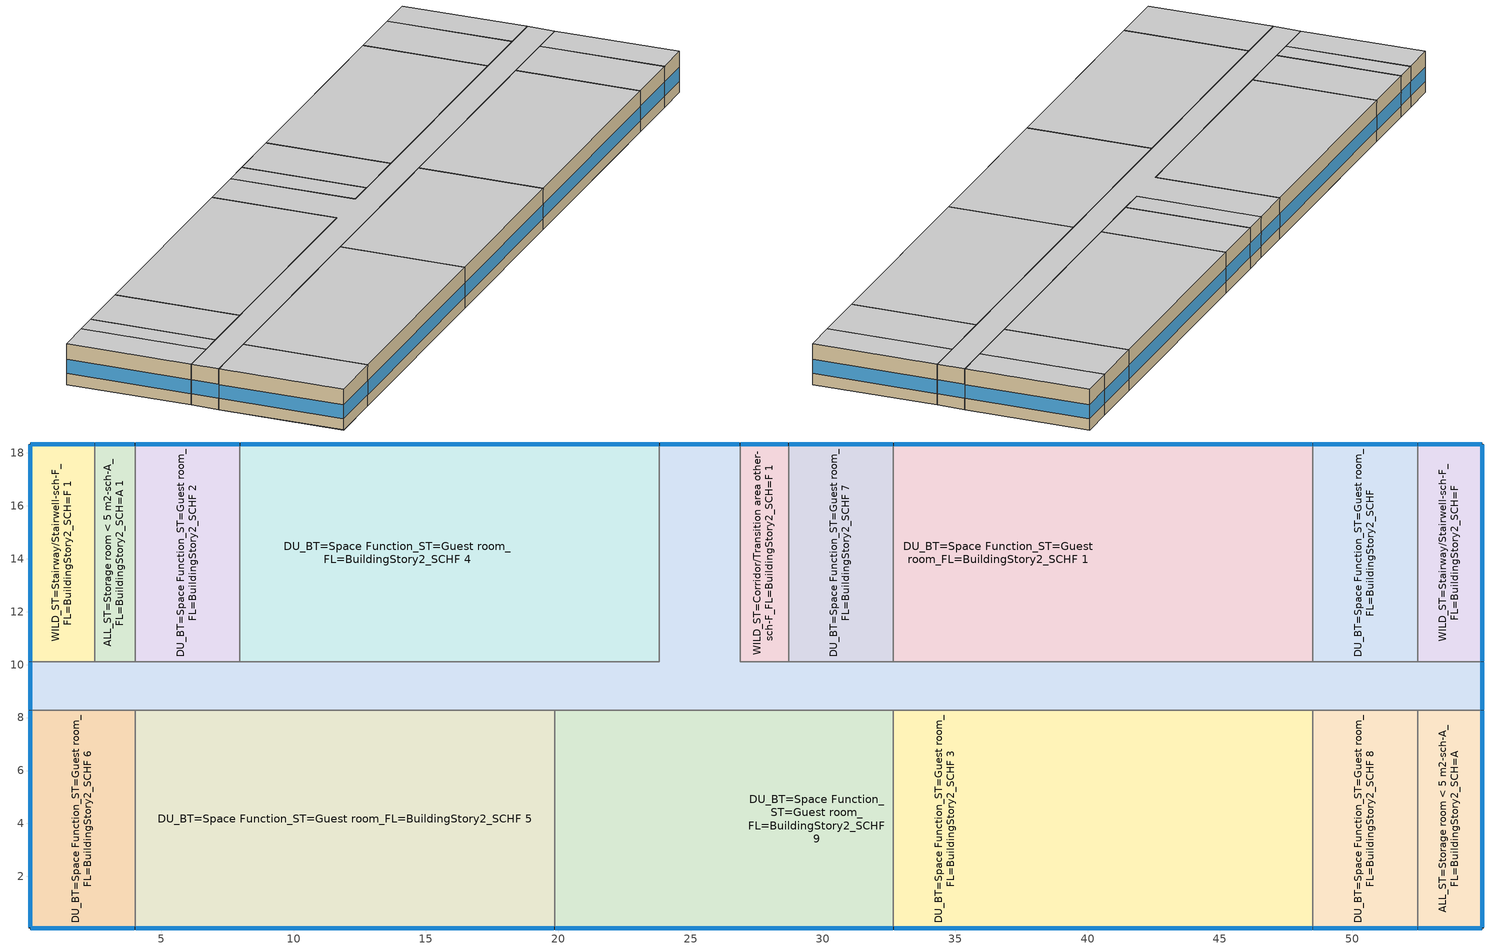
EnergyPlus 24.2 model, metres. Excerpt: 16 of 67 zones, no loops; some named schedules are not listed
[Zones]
ALL_ST=Storage room < 5 m2-sch-A_FL=BuildingStory2_SCH=A
 floor to ALL_ST=Storage room < 5 m2-sch-A_FL=BuildingStory1_SCH=A 2 (BTAP-Int-Floor): 54.91,8.28 54.91,0.05 52.47,0.05 52.47,8.28 z3.35
 wall outside (BTAP-Ext-Wall-Mass:U-0.29): 52.47,0.05 54.91,0.05 54.91,8.28 z3.35:6.1
 wall to WILD_ST=Corridor/Transition area other-sch-F_FL=BuildingStory2_SCH=F (BTAP-Int-Wall): 54.91,8.28 52.47,8.28 z3.35:6.1
 wall to DU_BT=Space Function_ST=Guest room_FL=BuildingStory2_SCHF 8 (BTAP-Int-Wall): 52.47,8.28 52.47,0.05 z3.35:6.1
 window (BTAP-Ext-FixedWindow:U=0.280 SHGC=0.600): 54.91,0.07 54.91,8.25 z4.11:5.03; 52.5,0.05 54.89,0.05 z4.11:5.05
 ceiling to ALL_ST=Storage room < 5 m2-sch-A_FL=BuildingStory3_SCH=A 1 (BTAP-Int-Ceiling): 54.91,0.05 54.91,8.28 52.47,8.28 52.47,0.05 z6.1
ALL_ST=Storage room < 5 m2-sch-A_FL=BuildingStory2_SCH=A 1
 floor to ALL_ST=Storage room < 5 m2-sch-A_FL=BuildingStory1_SCH=A 1 (BTAP-Int-Floor): 4.01,18.34 4.01,10.11 2.49,10.11 2.49,18.34 z3.35
 wall outside (BTAP-Ext-Wall-Mass:U-0.29): 4.01,18.34 2.49,18.34 z3.35:6.1
 wall to WILD_ST=Corridor/Transition area other-sch-F_FL=BuildingStory2_SCH=F (BTAP-Int-Wall): 2.49,10.11 4.01,10.11 z3.35:6.1
 wall to DU_BT=Space Function_ST=Guest room_FL=BuildingStory2_SCHF 2 (BTAP-Int-Wall): 4.01,10.11 4.01,18.34 z3.35:6.1
 wall to WILD_ST=Stairway/Stairwell-sch-F_FL=BuildingStory2_SCH=F 1 (BTAP-Int-Wall): 2.49,18.34 2.49,10.11 z3.35:6.1
 window (BTAP-Ext-FixedWindow:U=0.280 SHGC=0.600): 3.99,18.34 2.51,18.34 z4.11:5.06
 ceiling to ALL_ST=Storage room < 5 m2-sch-A_FL=BuildingStory3_SCH=A (BTAP-Int-Ceiling): 4.01,10.11 4.01,18.34 2.49,18.34 2.49,10.11 z6.1
DU_BT=Space Function_ST=Guest room_FL=BuildingStory2_SCHF
 floor to DU_BT=Space Function_ST=Guest room_FL=BuildingStory1_SCHF 4 (BTAP-Int-Floor): 52.47,18.34 52.47,10.11 48.51,10.11 48.51,18.34 z3.35
 wall outside (BTAP-Ext-Wall-Mass:U-0.29): 52.47,18.34 48.51,18.34 z3.35:6.1
 wall to WILD_ST=Stairway/Stairwell-sch-F_FL=BuildingStory2_SCH=F (BTAP-Int-Wall): 52.47,10.11 52.47,18.34 z3.35:6.1
 wall to WILD_ST=Corridor/Transition area other-sch-F_FL=BuildingStory2_SCH=F (BTAP-Int-Wall): 48.51,10.11 52.47,10.11 z3.35:6.1
 wall to DU_BT=Space Function_ST=Guest room_FL=BuildingStory2_SCHF 1 (BTAP-Int-Wall): 48.51,18.34 48.51,10.11 z3.35:6.1
 window (BTAP-Ext-FixedWindow:U=0.280 SHGC=0.600): 52.45,18.34 48.54,18.34 z4.11:5.04
 ceiling to DU_BT=Space Function_ST=Guest room_FL=BuildingStory3_SCHF 6 (BTAP-Int-Ceiling): 52.47,10.11 52.47,18.34 48.51,18.34 48.51,10.11 z6.1
DU_BT=Space Function_ST=Guest room_FL=BuildingStory2_SCHF 1
 floor to DU_BT=Space Function_ST=Guest room_FL=BuildingStory1_SCHF 1 (BTAP-Int-Floor): 48.51,18.34 48.51,10.11 44.55,10.11 44.55,18.34 z3.35
 floor to ALL_ST=Lounge/Break room - other_FL=BuildingStory1_SCH=B (BTAP-Int-Floor): 44.55,18.34 44.55,10.11 40.59,10.11 40.59,18.34 z3.35
 floor to ALL_ST=Storage room < 5 m2-sch-A_FL=BuildingStory1_SCH=A (BTAP-Int-Floor): 40.59,18.34 40.59,10.11 32.66,10.11 32.66,18.34 z3.35
 wall outside (BTAP-Ext-Wall-Mass:U-0.29): 48.51,18.34 32.66,18.34 z3.35:6.1
 wall to WILD_ST=Corridor/Transition area other-sch-F_FL=BuildingStory2_SCH=F (BTAP-Int-Wall): 32.66,10.11 48.51,10.11 z3.35:6.1
 wall to DU_BT=Space Function_ST=Guest room_FL=BuildingStory2_SCHF 7 (BTAP-Int-Wall): 32.66,18.34 32.66,10.11 z3.35:6.1
 window (BTAP-Ext-FixedWindow:U=0.280 SHGC=0.600): 48.49,18.34 32.69,18.34 z4.11:5.03
 ceiling to DU_BT=Space Function_ST=Guest room_FL=BuildingStory3_SCHF (BTAP-Int-Ceiling): 48.51,10.11 48.51,18.34 32.66,18.34 32.66,10.11 z6.1
DU_BT=Space Function_ST=Guest room_FL=BuildingStory2_SCHF 2
 floor to ALL_ST=Office enclosed <= 25 m2_FL=BuildingStory1_SCH=A (BTAP-Int-Floor): 7.97,18.34 7.97,10.11 4.01,10.11 4.01,18.34 z3.35
 wall outside (BTAP-Ext-Wall-Mass:U-0.29): 7.97,18.34 4.01,18.34 z3.35:6.1
 wall to WILD_ST=Corridor/Transition area other-sch-F_FL=BuildingStory2_SCH=F (BTAP-Int-Wall): 4.01,10.11 7.97,10.11 z3.35:6.1
 wall to DU_BT=Space Function_ST=Guest room_FL=BuildingStory2_SCHF 4 (BTAP-Int-Wall): 7.97,10.11 7.97,18.34 z3.35:6.1
 window (BTAP-Ext-FixedWindow:U=0.280 SHGC=0.600): 7.95,18.34 4.04,18.34 z4.11:5.04
 ceiling to DU_BT=Space Function_ST=Guest room_FL=BuildingStory3_SCHF 9 (BTAP-Int-Ceiling): 7.97,10.11 7.97,18.34 4.01,18.34 4.01,10.11 z6.1
DU_BT=Space Function_ST=Guest room_FL=BuildingStory2_SCHF 3
 floor to ALL_ST=Conference/Meeting/Multi-purpose room_FL=BuildingStory1_SCH=C (BTAP-Int-Floor): 36.62,8.28 36.62,0.05 32.66,0.05 32.66,8.28 z3.35
 floor to WILD_ST=Electrical/Mechanical room-sch-F_FL=BuildingStory1_SCH=F (BTAP-Int-Floor): 40.59,8.28 40.59,0.05 36.62,0.05 36.62,8.28 z3.35
 floor to DU_BT=Space Function_ST=Guest room_FL=BuildingStory1_SCHF 2 (BTAP-Int-Floor): 44.55,8.28 44.55,0.05 40.59,0.05 40.59,8.28 z3.35
 floor to DU_BT=Space Function_ST=Guest room_FL=BuildingStory1_SCHF 3 (BTAP-Int-Floor): 48.51,8.28 48.51,0.05 44.55,0.05 44.55,8.28 z3.35
 wall outside (BTAP-Ext-Wall-Mass:U-0.29): 32.66,0.05 48.51,0.05 z3.35:6.1
 wall to WILD_ST=Corridor/Transition area other-sch-F_FL=BuildingStory2_SCH=F (BTAP-Int-Wall): 48.51,8.28 32.66,8.28 z3.35:6.1
 wall to DU_BT=Space Function_ST=Guest room_FL=BuildingStory2_SCHF 9 (BTAP-Int-Wall): 32.66,8.28 32.66,0.05 z3.35:6.1
 wall to DU_BT=Space Function_ST=Guest room_FL=BuildingStory2_SCHF 8 (BTAP-Int-Wall): 48.51,0.05 48.51,8.28 z3.35:6.1
 window (BTAP-Ext-FixedWindow:U=0.280 SHGC=0.600): 32.69,0.05 48.49,0.05 z4.11:5.03
 ceiling to DU_BT=Space Function_ST=Guest room_FL=BuildingStory3_SCHF 8 (BTAP-Int-Ceiling): 48.51,0.05 48.51,8.28 32.66,8.28 32.66,0.05 z6.1
DU_BT=Space Function_ST=Guest room_FL=BuildingStory2_SCHF 4
 floor to ALL_ST=Gymnasium/Fitness centre exercise area_FL=BuildingStory1_SCH=B (BTAP-Int-Floor): 23.82,18.34 23.82,10.11 19.86,10.11 19.86,18.34 z3.35
 floor to ALL_ST=Office enclosed <= 25 m2_FL=BuildingStory1_SCH=A (BTAP-Int-Floor): 19.86,18.34 19.86,10.11 7.97,10.11 7.97,18.34 z3.35
 wall outside (BTAP-Ext-Wall-Mass:U-0.29): 23.82,18.34 7.97,18.34 z3.35:6.1
 wall to WILD_ST=Corridor/Transition area other-sch-F_FL=BuildingStory2_SCH=F (BTAP-Int-Wall): 7.97,10.11 23.82,10.11 23.82,18.34 z3.35:6.1
 window (BTAP-Ext-FixedWindow:U=0.280 SHGC=0.600): 23.8,18.34 8,18.34 z4.11:5.03
 ceiling to DU_BT=Space Function_ST=Guest room_FL=BuildingStory3_SCHF 3 (BTAP-Int-Ceiling): 23.82,10.11 23.82,18.34 7.97,18.34 7.97,10.11 z6.1
DU_BT=Space Function_ST=Guest room_FL=BuildingStory2_SCHF 5
 floor to ALL_ST=Lobby - hotel_FL=BuildingStory1_SCH=H (BTAP-Int-Floor): 19.86,8.28 19.86,0.05 4.01,0.05 4.01,8.28 z3.35
 wall outside (BTAP-Ext-Wall-Mass:U-0.29): 4.01,0.05 19.86,0.05 z3.35:6.1
 wall to WILD_ST=Corridor/Transition area other-sch-F_FL=BuildingStory2_SCH=F (BTAP-Int-Wall): 19.86,8.28 4.01,8.28 z3.35:6.1
 wall to DU_BT=Space Function_ST=Guest room_FL=BuildingStory2_SCHF 6 (BTAP-Int-Wall): 4.01,8.28 4.01,0.05 z3.35:6.1
 wall to DU_BT=Space Function_ST=Guest room_FL=BuildingStory2_SCHF 9 (BTAP-Int-Wall): 19.86,0.05 19.86,8.28 z3.35:6.1
 window (BTAP-Ext-FixedWindow:U=0.280 SHGC=0.600): 4.04,0.05 19.84,0.05 z4.11:5.03
 ceiling to DU_BT=Space Function_ST=Guest room_FL=BuildingStory3_SCHF 1 (BTAP-Int-Ceiling): 19.86,0.05 19.86,8.28 4.01,8.28 4.01,0.05 z6.1
DU_BT=Space Function_ST=Guest room_FL=BuildingStory2_SCHF 6
 floor to ALL_ST=Lobby - hotel_FL=BuildingStory1_SCH=H (BTAP-Int-Floor): 4.01,8.28 4.01,0.05 0.05,0.05 0.05,8.28 z3.35
 wall outside (BTAP-Ext-Wall-Mass:U-0.29): 0.05,8.28 0.05,0.05 4.01,0.05 z3.35:6.1
 wall to WILD_ST=Corridor/Transition area other-sch-F_FL=BuildingStory2_SCH=F (BTAP-Int-Wall): 4.01,8.28 0.05,8.28 z3.35:6.1
 window (BTAP-Ext-FixedWindow:U=0.280 SHGC=0.600): 0.05,8.25 0.05,0.07 z4.11:5.03; 0.07,0.05 3.99,0.05 z4.11:5.04
 ceiling to DU_BT=Space Function_ST=Guest room_FL=BuildingStory3_SCHF 5 (BTAP-Int-Ceiling): 4.01,0.05 4.01,8.28 0.05,8.28 0.05,0.05 z6.1
DU_BT=Space Function_ST=Guest room_FL=BuildingStory2_SCHF 7
 floor to ALL_ST=Storage room < 5 m2-sch-A_FL=BuildingStory1_SCH=A (BTAP-Int-Floor): 32.66,18.34 32.66,10.11 28.7,10.11 28.7,18.34 z3.35
 wall outside (BTAP-Ext-Wall-Mass:U-0.29): 32.66,18.34 28.7,18.34 z3.35:6.1
 wall to WILD_ST=Corridor/Transition area other-sch-F_FL=BuildingStory2_SCH=F (BTAP-Int-Wall): 28.7,10.11 32.66,10.11 z3.35:6.1
 wall to WILD_ST=Corridor/Transition area other-sch-F_FL=BuildingStory2_SCH=F 1 (BTAP-Int-Wall): 28.7,18.34 28.7,10.11 z3.35:6.1
 window (BTAP-Ext-FixedWindow:U=0.280 SHGC=0.600): 32.64,18.34 28.73,18.34 z4.11:5.04
 ceiling to DU_BT=Space Function_ST=Guest room_FL=BuildingStory3_SCHF 7 (BTAP-Int-Ceiling): 32.66,10.11 32.66,18.34 28.7,18.34 28.7,10.11 z6.1
DU_BT=Space Function_ST=Guest room_FL=BuildingStory2_SCHF 8
 floor to DU_BT=Space Function_ST=Guest room_FL=BuildingStory1_SCHF (BTAP-Int-Floor): 52.47,8.28 52.47,0.05 48.51,0.05 48.51,8.28 z3.35
 wall outside (BTAP-Ext-Wall-Mass:U-0.29): 48.51,0.05 52.47,0.05 z3.35:6.1
 wall to WILD_ST=Corridor/Transition area other-sch-F_FL=BuildingStory2_SCH=F (BTAP-Int-Wall): 52.47,8.28 48.51,8.28 z3.35:6.1
 window (BTAP-Ext-FixedWindow:U=0.280 SHGC=0.600): 48.54,0.05 52.45,0.05 z4.11:5.04
 ceiling to DU_BT=Space Function_ST=Guest room_FL=BuildingStory3_SCHF 4 (BTAP-Int-Ceiling): 52.47,0.05 52.47,8.28 48.51,8.28 48.51,0.05 z6.1
DU_BT=Space Function_ST=Guest room_FL=BuildingStory2_SCHF 9
 floor to WILD_ST=Corridor/Transition area other-sch-F_FL=BuildingStory1_SCH=F 1 (BTAP-Int-Floor): 26.87,8.28 26.87,0.05 23.82,0.05 23.82,8.28 z3.35
 floor to WET_ST=Washroom - other-sch-F_FL=BuildingStory1_SCHF (BTAP-Int-Floor): 23.82,8.28 23.82,0.05 19.86,0.05 19.86,8.28 z3.35
 floor to ALL_ST=Conference/Meeting/Multi-purpose room_FL=BuildingStory1_SCH=C (BTAP-Int-Floor): 32.66,8.28 32.66,0.05 26.87,0.05 26.87,8.28 z3.35
 wall outside (BTAP-Ext-Wall-Mass:U-0.29): 19.86,0.05 32.66,0.05 z3.35:6.1
 wall to WILD_ST=Corridor/Transition area other-sch-F_FL=BuildingStory2_SCH=F (BTAP-Int-Wall): 32.66,8.28 19.86,8.28 z3.35:6.1
 window (BTAP-Ext-FixedWindow:U=0.280 SHGC=0.600): 19.89,0.05 32.64,0.05 z4.11:5.03
 ceiling to DU_BT=Space Function_ST=Guest room_FL=BuildingStory3_SCHF 2 (BTAP-Int-Ceiling): 32.66,0.05 32.66,8.28 19.86,8.28 19.86,0.05 z6.1
WILD_ST=Corridor/Transition area other-sch-F_FL=BuildingStory2_SCH=F
 floor to WILD_ST=Corridor/Transition area other-sch-F_FL=BuildingStory1_SCH=F 1 (BTAP-Int-Floor): 26.87,18.34 26.87,10.11 54.91,10.11 54.91,8.28 0.05,8.28 0.05,10.11 23.82,10.11 23.82,18.34 z3.35
 wall outside (BTAP-Ext-Wall-Mass:U-0.29): 0.05,10.11 0.05,8.28 / 54.91,8.28 54.91,10.11 / 26.87,18.34 23.82,18.34 z3.35:6.1
 wall to WILD_ST=Stairway/Stairwell-sch-F_FL=BuildingStory2_SCH=F (BTAP-Int-Wall): 54.91,10.11 52.47,10.11 z3.35:6.1
 wall to WILD_ST=Stairway/Stairwell-sch-F_FL=BuildingStory2_SCH=F 1 (BTAP-Int-Wall): 2.49,10.11 0.05,10.11 z3.35:6.1
 wall to WILD_ST=Corridor/Transition area other-sch-F_FL=BuildingStory2_SCH=F 1 (BTAP-Int-Wall): 28.7,10.11 26.87,10.11 26.87,18.34 z3.35:6.1
 window (BTAP-Ext-FixedWindow:U=0.280 SHGC=0.600): 0.05,10.08 0.05,8.3 / 54.91,8.3 54.91,10.08 z4.11:5.05; 26.85,18.34 23.85,18.34 z4.11:5.04
 ceiling to WILD_ST=Corridor/Transition area other-sch-F_FL=BuildingStory3_SCH=F 1 (BTAP-Int-Ceiling): 54.91,8.28 54.91,10.11 26.87,10.11 26.87,18.34 23.82,18.34 23.82,10.11 0.05,10.11 0.05,8.28 z6.1
WILD_ST=Corridor/Transition area other-sch-F_FL=BuildingStory2_SCH=F 1
 floor to WILD_ST=Corridor/Transition area other-sch-F_FL=BuildingStory1_SCH=F (BTAP-Int-Floor): 28.7,18.34 28.7,10.11 26.87,10.11 26.87,18.34 z3.35
 wall outside (BTAP-Ext-Wall-Mass:U-0.29): 28.7,18.34 26.87,18.34 z3.35:6.1
 window (BTAP-Ext-FixedWindow:U=0.280 SHGC=0.600): 28.67,18.34 26.9,18.34 z4.11:5.05
 ceiling to WILD_ST=Corridor/Transition area other-sch-F_FL=BuildingStory3_SCH=F (BTAP-Int-Ceiling): 28.7,10.11 28.7,18.34 26.87,18.34 26.87,10.11 z6.1
WILD_ST=Stairway/Stairwell-sch-F_FL=BuildingStory2_SCH=F
 floor to WILD_ST=Stairway/Stairwell-sch-F_FL=BuildingStory1_SCH=F 1 (BTAP-Int-Floor): 54.91,18.34 54.91,10.11 52.47,10.11 52.47,18.34 z3.35
 wall outside (BTAP-Ext-Wall-Mass:U-0.29): 54.91,10.11 54.91,18.34 52.47,18.34 z3.35:6.1
 window (BTAP-Ext-FixedWindow:U=0.280 SHGC=0.600): 54.91,10.13 54.91,18.31 z4.11:5.03; 54.89,18.34 52.5,18.34 z4.11:5.05
 ceiling to WILD_ST=Stairway/Stairwell-sch-F_FL=BuildingStory3_SCH=F (BTAP-Int-Ceiling): 54.91,10.11 54.91,18.34 52.47,18.34 52.47,10.11 z6.1
WILD_ST=Stairway/Stairwell-sch-F_FL=BuildingStory2_SCH=F 1
 floor to WILD_ST=Stairway/Stairwell-sch-F_FL=BuildingStory1_SCH=F (BTAP-Int-Floor): 2.49,18.34 2.49,10.11 0.05,10.11 0.05,18.34 z3.35
 wall outside (BTAP-Ext-Wall-Mass:U-0.29): 2.49,18.34 0.05,18.34 0.05,10.11 z3.35:6.1
 window (BTAP-Ext-FixedWindow:U=0.280 SHGC=0.600): 2.46,18.34 0.07,18.34 z4.11:5.05; 0.05,18.31 0.05,10.13 z4.11:5.03
 ceiling to WILD_ST=Stairway/Stairwell-sch-F_FL=BuildingStory3_SCH=F 1 (BTAP-Int-Ceiling): 2.49,10.11 2.49,18.34 0.05,18.34 0.05,10.11 z6.1
[Building]
SmallHotel: North Axis {deg}=180; Terrain=Suburbs; Loads Convergence Tolerance Value {W}=0.04; Temperature Convergence Tolerance Value {deltaC}=0.4; Solar Distribution=FullExterior; Maximum Number of Warmup Days=25; Minimum Number of Warmup Days=6
[Site:Location]
Calgary Intl AP_AB_CAN: Latitude {deg}=51.114; Longitude {deg}=-114.02; Time Zone {hr}=-7; Elevation {m}=1084.1
[Site:GroundTemperature:BuildingSurface]
19.527, 19.502, 19.536, 19.598, 20.002, 21.64, 22.225, 22.375, 21.449, 20.121, 19.802, 19.633
[Site:GroundTemperature:Deep]
1.8, 0, -0.3, 0.2, 2.8, 5.6, 8.1, 9.9, 10.3, 9.3, 7.1, 4.4
[Site:GroundTemperature:FCfactorMethod]
January Ground Temperature {C}=5.5; February Ground Temperature {C}=-2; March Ground Temperature {C}=-4.4; April Ground Temperature {C}=-6.3; May Ground Temperature {C}=-6.3; June Ground Temperature {C}=-0.3; July Ground Temperature {C}=4.7; August Ground Temperature {C}=10.2; September Ground Temperature {C}=13.8; October Ground Temperature {C}=17; November Ground Temperature {C}=16.6; December Ground Temperature {C}=11.5
[Site:GroundTemperature:Shallow]
-4.6, -5.5, -3.9, -1.2, 5.6, 10.9, 14.5, 15.6, 13.7, 9.6, 4.1, -1
[Site:WaterMainsTemperature]
Calculation Method=Correlation; Annual Average Outdoor Air Temperature {C}=5; Maximum Difference In Monthly Average Outdoor Air Temperatures {deltaC}=23.3
[SizingPeriod:DesignDay] Day of Month=21; Dry-Bulb Temperature Range Modifier Type=DefaultMultipliers; Humidity Condition Type=Wetbulb; Barometric Pressure {Pa}=88961; Rain Indicator=No; Snow Indicator=No; Daylight Saving Time Indicator=No; Begin Environment Reset Mode=FullResetAtBeginEnvironment
Name | Month | Day Type | Maximum Dry-Bulb Temperature {C} | Daily Dry-Bulb Temperature Range {deltaC} | Wetbulb or DewPoint at Maximum Dry-Bulb {C} | Wind Speed {m/s} | Wind Direction {deg} | Solar Model Indicator | ASHRAE Clear Sky Optical Depth for Beam Irradiance (taub) | ASHRAE Clear Sky Optical Depth for Diffuse Irradiance (taud) | Sky Clearness
Calgary Intl AP Ann Clg .4% Condns DB=>MWB | 7 | SummerDesignDay | 28.5 | 12.1 | 16.1 | 4.5 | 160 | ASHRAETau | 0.339 | 2.421
Calgary Intl AP Ann Clg .4% Condns WB=>MDB | 7 | SummerDesignDay | 25.3 | 12.1 | 17.8 | 4.5 | 160 | ASHRAETau | 0.339 | 2.421
Calgary Intl AP Ann Htg 99.6% Condns DB | 1 | WinterDesignDay | -28.5 | 0 | -28.5 | 2.9 | 200 | ASHRAEClearSky |  |  | 0
[Material] Thermal Absorptance=0.9
Name | Roughness | Thickness {m} | Conductivity {W/m-K} | Density {kg/m3} | Specific Heat {J/kg-K} | Solar Absorptance | Visible Absorptance
1/2IN Gypsum 1 | Smooth | 0.0127 | 0.16 | 784.9 | 830 | 0.4 | 0.4
100mm Normalweight concrete floor 1 | MediumSmooth | 0.1016 | 2.31 | 2322 | 832 | 0.7 | 0.7
1IN Stucco 1 | Smooth | 0.0253 | 0.6918 | 1858 | 837 | 0.7 | 0.92
8IN CONCRETE HW RefBldg 1 | Rough | 0.2032 | 1.311 | 2240 | 836.8 | 0.7 | 0.7
G01 13mm gypsum board 1 | Smooth | 0.0127 | 0.16 | 800 | 1090 | 0.7 | 0.5
[Material:NoMass] Roughness=Smooth; Thermal Absorptance=0.9; Solar Absorptance=0.7
Name | Thermal Resistance {m2-K/W} | Visible Absorptance
Typical Carpet Pad | 0.21648 | 0.8
Typical Insulation 2 | 3.17733 | 0.7
[WindowMaterial:SimpleGlazingSystem]
SimpleGlazing:U=0.280 SHGC=0.600: U-Factor {W/m2-K}=2.8; Solar Heat Gain Coefficient=0.6; Visible Transmittance=0.21
[Construction]
BTAP-Ext-FixedWindow:U=0.280 SHGC=0.600: SimpleGlazing:U=0.280 SHGC=0.600
BTAP-Ext-Wall-Mass:U-0.29: 1IN Stucco 1, 8IN CONCRETE HW RefBldg 1, Typical Insulation 2, 1/2IN Gypsum 1
BTAP-Int-Ceiling: Typical Carpet Pad, 100mm Normalweight concrete floor 1
BTAP-Int-Floor: 100mm Normalweight concrete floor 1, Typical Carpet Pad
BTAP-Int-Wall: G01 13mm gypsum board 1, G01 13mm gypsum board 1
[Zone] Multiplier=1; Part of Total Floor Area=Yes
ALL_ST=Storage room < 5 m2-sch-A_FL=BuildingStory2_SCH=A; ALL_ST=Storage room < 5 m2-sch-A_FL=BuildingStory2_SCH=A 1; DU_BT=Space Function_ST=Guest room_FL=BuildingStory2_SCHF; DU_BT=Space Function_ST=Guest room_FL=BuildingStory2_SCHF 1; DU_BT=Space Function_ST=Guest room_FL=BuildingStory2_SCHF 2; DU_BT=Space Function_ST=Guest room_FL=BuildingStory2_SCHF 3; DU_BT=Space Function_ST=Guest room_FL=BuildingStory2_SCHF 4; DU_BT=Space Function_ST=Guest room_FL=BuildingStory2_SCHF 5; DU_BT=Space Function_ST=Guest room_FL=BuildingStory2_SCHF 6; DU_BT=Space Function_ST=Guest room_FL=BuildingStory2_SCHF 7; DU_BT=Space Function_ST=Guest room_FL=BuildingStory2_SCHF 8; DU_BT=Space Function_ST=Guest room_FL=BuildingStory2_SCHF 9; WILD_ST=Corridor/Transition area other-sch-F_FL=BuildingStory2_SCH=F; WILD_ST=Corridor/Transition area other-sch-F_FL=BuildingStory2_SCH=F 1; WILD_ST=Stairway/Stairwell-sch-F_FL=BuildingStory2_SCH=F; WILD_ST=Stairway/Stairwell-sch-F_FL=BuildingStory2_SCH=F 1
[Space]
Name | Zone | Volume {m3} | Space Type
RearStorageFlr2 | ALL_ST=Storage room < 5 m2-sch-A_FL=BuildingStory2_SCH=A | 55.065 | Space Function Storage room < 5 m2-sch-A
FrontStorageFlr2 | ALL_ST=Storage room < 5 m2-sch-A_FL=BuildingStory2_SCH=A 1 | 34.405 | Space Function Storage room < 5 m2-sch-A
GuestRoom214 | DU_BT=Space Function_ST=Guest room_FL=BuildingStory2_SCHF | 89.4529 | Space Function Guest room
GuestRoom215_218 | DU_BT=Space Function_ST=Guest room_FL=BuildingStory2_SCHF 1 | 357.812 | Space Function Guest room
GuestRoom224 | DU_BT=Space Function_ST=Guest room_FL=BuildingStory2_SCHF 2 | 89.4529 | Space Function Guest room
GuestRoom209_212 | DU_BT=Space Function_ST=Guest room_FL=BuildingStory2_SCHF 3 | 357.837 | Space Function Guest room
GuestRoom220_223 | DU_BT=Space Function_ST=Guest room_FL=BuildingStory2_SCHF 4 | 357.812 | Space Function Guest room
GuestRoom202_205 | DU_BT=Space Function_ST=Guest room_FL=BuildingStory2_SCHF 5 | 357.837 | Space Function Guest room
GuestRoom201 | DU_BT=Space Function_ST=Guest room_FL=BuildingStory2_SCHF 6 | 89.4593 | Space Function Guest room
GuestRoom219 | DU_BT=Space Function_ST=Guest room_FL=BuildingStory2_SCHF 7 | 89.4529 | Space Function Guest room
GuestRoom213 | DU_BT=Space Function_ST=Guest room_FL=BuildingStory2_SCHF 8 | 89.4593 | Space Function Guest room
GuestRoom206_208 | DU_BT=Space Function_ST=Guest room_FL=BuildingStory2_SCHF 9 | 289.022 | Space Function Guest room
CorridorFlr2 | WILD_ST=Corridor/Transition area other-sch-F_FL=BuildingStory2_SCH=F | 344.053 | Space Function Corridor/Transition area other-sch-F
ElevatorCoreFlr2 | WILD_ST=Corridor/Transition area other-sch-F_FL=BuildingStory2_SCH=F 1 | 41.286 | Space Function Corridor/Transition area other-sch-F
RearStairsFlr2 | WILD_ST=Stairway/Stairwell-sch-F_FL=BuildingStory2_SCH=F | 55.0611 | Space Function Stairway/Stairwell-sch-F
FrontStairsFlr2 | WILD_ST=Stairway/Stairwell-sch-F_FL=BuildingStory2_SCH=F 1 | 55.0479 | Space Function Stairway/Stairwell-sch-F
[SpaceList]
Space Function Storage room < 5 m2-sch-A: RearStorageFlr2, FrontStorageFlr2, FrontStorageFlr1, RearStorageFlr4, LaundryRoomFlr1, FrontStorageFlr4, RearStorageFlr1, FrontStorageFlr3, RearStorageFlr3
Space Function Guest room: GuestRoom413, GuestRoom103, GuestRoom209_212, GuestRoom320_323, GuestRoom219, GuestRoom314, GuestRoom319, GuestRoom313, GuestRoom105, GuestRoom324, GuestRoom206_208, GuestRoom309_312, GuestRoom224, GuestRoom406_408, GuestRoom420_423, GuestRoom214, GuestRoom301, GuestRoom409_412, GuestRoom306_308, GuestRoom302_305, GuestRoom213, GuestRoom401, GuestRoom202_205, GuestRoom102, GuestRoom101, GuestRoom315_318, GuestRoom220_223, GuestRoom104, GuestRoom201, GuestRoom415_418, GuestRoom215_218, GuestRoom414, GuestRoom402_405, GuestRoom424, GuestRoom419
Space Function Corridor/Transition area other-sch-F: CorridorFlr2, ElevatorCoreFlr3, ElevatorCoreFlr2, CorridorFlr4, ElevatorCoreFlr4, ElevatorCoreFlr1, CorridorFlr3, CorridorFlr1
Space Function Stairway/Stairwell-sch-F: FrontStairsFlr2, FrontStairsFlr4, RearStairsFlr4, RearStairsFlr2, FrontStairsFlr3, RearStairsFlr3, FrontStairsFlr1, RearStairsFlr1
[Lights] Design Level Calculation Method=Watts/Area; Fraction Radiant=0.5; Fraction Visible=0.2; Fraction Replaceable=1
Name | Zone or ZoneList or Space or SpaceList | Schedule | Watts per Floor Area {W/m2}
Space Function Storage room < 5 m2-sch-A Lights | Space Function Storage room < 5 m2-sch-A | NECB-A-Lighting | 5.50001
Space Function Guest room Lights | Space Function Guest room | NECB-F-Lighting | 4.4
Space Function Corridor/Transition area other-sch-F Lights | Space Function Corridor/Transition area other-sch-F | NECB-F-Lighting | 4.4
Space Function Stairway/Stairwell-sch-F Lights | Space Function Stairway/Stairwell-sch-F | NECB-F-Lighting | 5.30001
[People] Number of People Calculation Method=People/Area; Fraction Radiant=0.3; Activity Level Schedule=NECB-Activity; Work Efficiency Schedule=Work Efficiency Schedule; Clothing Insulation Schedule=Clothing Schedule; Air Velocity Schedule=Air Velocity Schedule
Name | Zone or ZoneList or Space or SpaceList | Number of People Schedule | People per Floor Area {person/m2}
Space Function Storage room < 5 m2-sch-A People | Space Function Storage room < 5 m2-sch-A | NECB-A-Occupancy | 0.0100036
Space Function Guest room People | Space Function Guest room | NECB-F-Occupancy | 0.0400145
Space Function Corridor/Transition area other-sch-F People | Space Function Corridor/Transition area other-sch-F | NECB-F-Occupancy | 0.0100036
Space Function Stairway/Stairwell-sch-F People | Space Function Stairway/Stairwell-sch-F | NECB-F-Occupancy | 0.00500182
[ElectricEquipment] Design Level Calculation Method=Watts/Area; Fraction Radiant=0.5
Name | Zone or ZoneList or Space or SpaceList | Schedule | Watts per Floor Area {W/m2}
Space Function Storage room < 5 m2-sch-A Elec Equip | Space Function Storage room < 5 m2-sch-A | NECB-A-Electric-Equipment | 1.00036
Space Function Guest room Elec Equip | Space Function Guest room | NECB-F-Electric-Equipment | 2.50091
[ZoneInfiltration:DesignFlowRate] Schedule=Always On Discrete; Design Flow Rate Calculation Method=Flow/ExteriorArea; Flow Rate per Exterior Surface Area {m3/s-m2}=0.00443828; Constant Term Coefficient=0; Temperature Term Coefficient=0; Velocity Term Coefficient=0.224; Velocity Squared Term Coefficient=0
Name | Zone or ZoneList or Space or SpaceList
RearStorageFlr2 Infiltration | RearStorageFlr2
FrontStorageFlr2 Infiltration | FrontStorageFlr2
GuestRoom214 Infiltration | GuestRoom214
GuestRoom215_218 Infiltration | GuestRoom215_218
GuestRoom224 Infiltration | GuestRoom224
GuestRoom209_212 Infiltration | GuestRoom209_212
GuestRoom220_223 Infiltration | GuestRoom220_223
GuestRoom202_205 Infiltration | GuestRoom202_205
GuestRoom201 Infiltration | GuestRoom201
GuestRoom219 Infiltration | GuestRoom219
GuestRoom213 Infiltration | GuestRoom213
GuestRoom206_208 Infiltration | GuestRoom206_208
CorridorFlr2 Infiltration | CorridorFlr2
ElevatorCoreFlr2 Infiltration | ElevatorCoreFlr2
RearStairsFlr2 Infiltration | RearStairsFlr2
FrontStairsFlr2 Infiltration | FrontStairsFlr2
[AvailabilityManager:NightCycle] Applicability Schedule=Always On Discrete; Control Type=CycleOnAny; Thermostat Tolerance {deltaC}=1; Cycling Run Time Control Type=FixedRunTime; Cycling Run Time {s}=3600
Name | Fan Schedule
Availability Manager Night Cycle 1 | sys_1|doas|shr>none|sc>ccashp|sh>ccashp|ssf>cv|zh>b-e|zc>ptac|srf>none| Occ Sch
Availability Manager Night Cycle 2 | sys_3|mixed|shr>none|sc>ccashp|sh>ccashp|ssf>cv|zh>b-e|zc>none|srf>none| Occ Sch
Availability Manager Night Cycle 3 | sys_3|mixed|shr>none|sc>ccashp|sh>ccashp|ssf>cv|zh>b-e|zc>none|srf>none| 1 Occ Sch
Availability Manager Night Cycle 4 | sys_3|mixed|shr>none|sc>ccashp|sh>ccashp|ssf>cv|zh>b-e|zc>none|srf>none| 2 Occ Sch
Availability Manager Night Cycle 5 | sys_4|mixed|shr>none|sc>ccashp|sh>ccashp|ssf>cv|zh>b-e|zc>none|srf>none| Occ Sch
Availability Manager Night Cycle 6 | sys_4|mixed|shr>none|sc>ccashp|sh>ccashp|ssf>cv|zh>b-e|zc>none|srf>none| 1 Occ Sch
Availability Manager Night Cycle 7 | sys_4|mixed|shr>none|sc>ccashp|sh>ccashp|ssf>cv|zh>b-e|zc>none|srf>none| 2 Occ Sch
Availability Manager Night Cycle 8 | sys_6|mixed|shr>none|sc>ccashp|sh>ccashp|ssf>vv|zh>b-e|zc>none|srf>vv| Occ Sch
[SetpointManager:MixedAir]
CoilHeatingElectric 42 Outlet Air Node OS Default SPM: Control Variable=Temperature; Setpoint Node or NodeList=CoilHeatingElectric 42 Outlet Air Node
[Foundation:Kiva]
Bldg Kiva Foundation: Wall Height Above Grade {m}=0; Wall Depth Below Slab {m}=0
[Foundation:Kiva:Settings]
Soil Conductivity {W/m-K}=1.73; Soil Density {kg/m3}=1842; Soil Specific Heat {J/kg-K}=419; Ground Solar Absorptivity=0.9; Ground Thermal Absorptivity=0.9; Ground Surface Roughness {m}=0.03; Far-Field Width {m}=40; Deep-Ground Boundary Condition=Autoselect; Deep-Ground Depth {m}=Autocalculate; Minimum Cell Dimension {m}=0.02; Maximum Cell Growth Coefficient=1.5; Simulation Timestep=Hourly
[EnergyManagementSystem:Sensor]
OAT: Output:Variable or Output:Meter Index Key=Environment; Output:Variable or Output:Meter=Site Outdoor Air Drybulb Temperature
[EnergyManagementSystem:Actuator] Actuated Component Type=Schedule:Year; Actuated Component Control Type=Schedule Value
Name | Actuated Component Unique
ems_sys_4_mixed_shr_none_sc_ccashp_sh_ccashp_ssf_cv_zh_b_e_zc_none_srf_none__2_ClgSch0 | NECB-F-Thermostat Setpoint-Cooling
ems_sys_4_mixed_shr_none_sc_ccashp_sh_ccashp_ssf_cv_zh_b_e_zc_none_srf_none__2_HtgSch0 | NECB-F-Thermostat Setpoint-Heating
[EnergyManagementSystem:Program]
ems_sys_4_mixed_shr_none_sc_ccashp_sh_ccashp_ssf_cv_zh_b_e_zc_none_srf_none__2_OptimumStartProg0: IF DaylightSavings==0 && DayOfWeek>1 && Hour==5 && OAT<23.9 && OAT>1.7; SET ems_sys_4_mixed_shr_none_sc_ccashp_sh_ccashp_ssf_cv_zh_b_e_zc_none_srf_none__2_ClgSch0 = 29.4; SET ems_sys_4_mixed_shr_none_sc_ccashp_sh_ccashp_ssf_cv_zh_b_e_zc_none_srf_none__2_HtgSch0 = 15.6; ELSEIF DaylightSavings==0 && DayOfWeek==1 && Hour==7 && OAT<23.9 && OAT>1.7; SET ems_sys_4_mixed_shr_none_sc_ccashp_sh_ccashp_ssf_cv_zh_b_e_zc_none_srf_none__2_ClgSch0 = 29.4; SET ems_sys_4_mixed_shr_none_sc_ccashp_sh_ccashp_ssf_cv_zh_b_e_zc_none_srf_none__2_HtgSch0 = 15.6; ELSEIF DaylightSavings==1 && DayOfWeek>1 && Hour==4 && OAT<23.9 && OAT>1.7; SET ems_sys_4_mixed_shr_none_sc_ccashp_sh_ccashp_ssf_cv_zh_b_e_zc_none_srf_none__2_ClgSch0 = 29.4; SET ems_sys_4_mixed_shr_none_sc_ccashp_sh_ccashp_ssf_cv_zh_b_e_zc_none_srf_none__2_HtgSch0 = 15.6; ELSEIF DaylightSavings==1 && DayOfWeek==1 && Hour==6 && OAT<23.9 && OAT>1.7; SET ems_sys_4_mixed_shr_none_sc_ccashp_sh_ccashp_ssf_cv_zh_b_e_zc_none_srf_none__2_ClgSch0 = 29.4; SET ems_sys_4_mixed_shr_none_sc_ccashp_sh_ccashp_ssf_cv_zh_b_e_zc_none_srf_none__2_HtgSch0 = 15.6; ELSE; SET ems_sys_4_mixed_shr_none_sc_ccashp_sh_ccashp_ssf_cv_zh_b_e_zc_none_srf_none__2_ClgSch0 = NULL; SET ems_sys_4_mixed_shr_none_sc_ccashp_sh_ccashp_ssf_cv_zh_b_e_zc_none_srf_none__2_HtgSch0 = NULL; ENDIF
[EnergyManagementSystem:ProgramCallingManager]
ems_sys_4_mixed_shr_none_sc_ccashp_sh_ccashp_ssf_cv_zh_b_e_zc_none_srf_none__2_OptimumStartCallingManager0: BeginTimestepBeforePredictor; ems_sys_4_mixed_shr_none_sc_ccashp_sh_ccashp_ssf_cv_zh_b_e_zc_none_srf_none__2_OptimumStartProg0
[Schedule:Day:Interval]
NECB-Activity Default; NECB-Activity Summer Design Day; NECB-Activity Winter Design Day: No, 24:00, 130
Work Efficiency Schedule Default; NECB-A-Occupancy Sun|Hol Day; NECB-A-Occupancy Sat Day: No, 24:00, 0
Clothing Schedule Default Winter Clothes: No, 24:00, 1
Air Velocity Schedule Default; NECB-A-Electric-Equipment Sun|Hol Day; NECB-A-Electric-Equipment Sat Day: No, 24:00, 0.2
NECB-A-Lighting Sun|Hol Day; NECB-A-Lighting Sat Day: No, 24:00, 0.05
NECB-A-Lighting Default|Wkdy Day; NECB-A-Lighting Default: No, 07:00, 0.05, 08:00, 0.3, 09:00, 0.8, 17:00, 0.9, 18:00, 0.8, 19:00, 0.5, 21:00, 0.3, 23:00, 0.1, 24:00, 0.05
NECB-A-Occupancy Default|Wkdy Day; NECB-A-Occupancy Default: No, 07:00, 0, 08:00, 0.1, 09:00, 0.7, 12:00, 0.9, 14:00, 0.5, 17:00, 0.9, 18:00, 0.7, 19:00, 0.3, 23:00, 0.1, 24:00, 0
NECB-A-Electric-Equipment Default|Wkdy Day; NECB-A-Electric-Equipment Default: No, 07:00, 0.2, 08:00, 0.3, 09:00, 0.8, 18:00, 0.9, 19:00, 0.5, 21:00, 0.3, 24:00, 0.2
NECB-F-Lighting Sun|Hol Day; NECB-F-Lighting Default|Wkdy Day; NECB-F-Lighting Sat Day; NECB-F-Lighting Default; NECB-F-Electric-Equipment Sun|Hol Day; NECB-F-Electric-Equipment Default|Wkdy Day; NECB-F-Electric-Equipment Sat Day; NECB-F-Electric-Equipment Default: No, 01:00, 0.21, 03:00, 0.14, 06:00, 0.07, 07:00, 0.14, 08:00, 0.28, 09:00, 0.35, 11:00, 0.28, 12:00, 0.21, 19:00, 0.14, 20:00, 0.42, 21:00, 0.56, 22:00, 0.63, 23:00, 0.56, 24:00, 0.42
NECB-F-Occupancy Sun|Hol Day; NECB-F-Occupancy Default|Wkdy Day; NECB-F-Occupancy Sat Day; NECB-F-Occupancy Default: No, 07:00, 0.63, 08:00, 0.49, 10:00, 0.28, 16:00, 0.14, 17:00, 0.21, 20:00, 0.35, 22:00, 0.49, 23:00, 0.56, 24:00, 0.63
[Schedule:Week:Daily]
NECB-Activity Week Rule - Jan1-Dec31: NECB-Activity Default, NECB-Activity Default, NECB-Activity Default, NECB-Activity Default, NECB-Activity Default, NECB-Activity Default, NECB-Activity Default, NECB-Activity Default, NECB-Activity Summer Design Day, NECB-Activity Winter Design Day, NECB-Activity Default, NECB-Activity Default
Work Efficiency Schedule Week Rule - Jan1-Dec31: Work Efficiency Schedule Default, Work Efficiency Schedule Default, Work Efficiency Schedule Default, Work Efficiency Schedule Default, Work Efficiency Schedule Default, Work Efficiency Schedule Default, Work Efficiency Schedule Default, Work Efficiency Schedule Default, Work Efficiency Schedule Default, Work Efficiency Schedule Default, Work Efficiency Schedule Default, Work Efficiency Schedule Default
Clothing Schedule Week Rule - Jan1-Dec31: Clothing Schedule Default Winter Clothes, Clothing Schedule Default Winter Clothes, Clothing Schedule Default Winter Clothes, Clothing Schedule Default Winter Clothes, Clothing Schedule Default Winter Clothes, Clothing Schedule Default Winter Clothes, Clothing Schedule Default Winter Clothes, Clothing Schedule Default Winter Clothes, Clothing Schedule Default Winter Clothes, Clothing Schedule Default Winter Clothes, Clothing Schedule Default Winter Clothes, Clothing Schedule Default Winter Clothes
Air Velocity Schedule Week Rule - Jan1-Dec31: Air Velocity Schedule Default, Air Velocity Schedule Default, Air Velocity Schedule Default, Air Velocity Schedule Default, Air Velocity Schedule Default, Air Velocity Schedule Default, Air Velocity Schedule Default, Air Velocity Schedule Default, Air Velocity Schedule Default, Air Velocity Schedule Default, Air Velocity Schedule Default, Air Velocity Schedule Default
sys_3|mixed|shr>none|sc>ccashp|sh>ccashp|ssf>cv|zh>b-e|zc>none|srf>none| 2 Occ Sch Week Rule - Jan1-Dec31: Schedule Day 16, sys_3|mixed|shr>none|sc>ccashp|sh>ccashp|ssf>cv|zh>b-e|zc>none|srf>none| 2 Occ Sch Default, sys_3|mixed|shr>none|sc>ccashp|sh>ccashp|ssf>cv|zh>b-e|zc>none|srf>none| 2 Occ Sch Default, sys_3|mixed|shr>none|sc>ccashp|sh>ccashp|ssf>cv|zh>b-e|zc>none|srf>none| 2 Occ Sch Default, sys_3|mixed|shr>none|sc>ccashp|sh>ccashp|ssf>cv|zh>b-e|zc>none|srf>none| 2 Occ Sch Default, sys_3|mixed|shr>none|sc>ccashp|sh>ccashp|ssf>cv|zh>b-e|zc>none|srf>none| 2 Occ Sch Default, Schedule Day 15, sys_3|mixed|shr>none|sc>ccashp|sh>ccashp|ssf>cv|zh>b-e|zc>none|srf>none| 2 Occ Sch Default, sys_3|mixed|shr>none|sc>ccashp|sh>ccashp|ssf>cv|zh>b-e|zc>none|srf>none| 2 Occ Sch Summer Design Day, sys_3|mixed|shr>none|sc>ccashp|sh>ccashp|ssf>cv|zh>b-e|zc>none|srf>none| 2 Occ Sch Winter Design Day, sys_3|mixed|shr>none|sc>ccashp|sh>ccashp|ssf>cv|zh>b-e|zc>none|srf>none| 2 Occ Sch Default, sys_3|mixed|shr>none|sc>ccashp|sh>ccashp|ssf>cv|zh>b-e|zc>none|srf>none| 2 Occ Sch Default
sys_3|mixed|shr>none|sc>ccashp|sh>ccashp|ssf>cv|zh>b-e|zc>none|srf>none| Occ Sch Week Rule - Jan1-Dec31: Schedule Day 12, sys_3|mixed|shr>none|sc>ccashp|sh>ccashp|ssf>cv|zh>b-e|zc>none|srf>none| Occ Sch Default, sys_3|mixed|shr>none|sc>ccashp|sh>ccashp|ssf>cv|zh>b-e|zc>none|srf>none| Occ Sch Default, sys_3|mixed|shr>none|sc>ccashp|sh>ccashp|ssf>cv|zh>b-e|zc>none|srf>none| Occ Sch Default, sys_3|mixed|shr>none|sc>ccashp|sh>ccashp|ssf>cv|zh>b-e|zc>none|srf>none| Occ Sch Default, sys_3|mixed|shr>none|sc>ccashp|sh>ccashp|ssf>cv|zh>b-e|zc>none|srf>none| Occ Sch Default, Schedule Day 11, sys_3|mixed|shr>none|sc>ccashp|sh>ccashp|ssf>cv|zh>b-e|zc>none|srf>none| Occ Sch Default, sys_3|mixed|shr>none|sc>ccashp|sh>ccashp|ssf>cv|zh>b-e|zc>none|srf>none| Occ Sch Summer Design Day, sys_3|mixed|shr>none|sc>ccashp|sh>ccashp|ssf>cv|zh>b-e|zc>none|srf>none| Occ Sch Winter Design Day, sys_3|mixed|shr>none|sc>ccashp|sh>ccashp|ssf>cv|zh>b-e|zc>none|srf>none| Occ Sch Default, sys_3|mixed|shr>none|sc>ccashp|sh>ccashp|ssf>cv|zh>b-e|zc>none|srf>none| Occ Sch Default
sys_3|mixed|shr>none|sc>ccashp|sh>ccashp|ssf>cv|zh>b-e|zc>none|srf>none| 1 Occ Sch Week Rule - Jan1-Dec31: Schedule Day 14, sys_3|mixed|shr>none|sc>ccashp|sh>ccashp|ssf>cv|zh>b-e|zc>none|srf>none| 1 Occ Sch Default, sys_3|mixed|shr>none|sc>ccashp|sh>ccashp|ssf>cv|zh>b-e|zc>none|srf>none| 1 Occ Sch Default, sys_3|mixed|shr>none|sc>ccashp|sh>ccashp|ssf>cv|zh>b-e|zc>none|srf>none| 1 Occ Sch Default, sys_3|mixed|shr>none|sc>ccashp|sh>ccashp|ssf>cv|zh>b-e|zc>none|srf>none| 1 Occ Sch Default, sys_3|mixed|shr>none|sc>ccashp|sh>ccashp|ssf>cv|zh>b-e|zc>none|srf>none| 1 Occ Sch Default, Schedule Day 13, sys_3|mixed|shr>none|sc>ccashp|sh>ccashp|ssf>cv|zh>b-e|zc>none|srf>none| 1 Occ Sch Default, sys_3|mixed|shr>none|sc>ccashp|sh>ccashp|ssf>cv|zh>b-e|zc>none|srf>none| 1 Occ Sch Summer Design Day, sys_3|mixed|shr>none|sc>ccashp|sh>ccashp|ssf>cv|zh>b-e|zc>none|srf>none| 1 Occ Sch Winter Design Day, sys_3|mixed|shr>none|sc>ccashp|sh>ccashp|ssf>cv|zh>b-e|zc>none|srf>none| 1 Occ Sch Default, sys_3|mixed|shr>none|sc>ccashp|sh>ccashp|ssf>cv|zh>b-e|zc>none|srf>none| 1 Occ Sch Default
NECB-A-Lighting Week Rule - Jan1-Dec31: NECB-A-Lighting Sun|Hol Day, NECB-A-Lighting Default|Wkdy Day, NECB-A-Lighting Default|Wkdy Day, NECB-A-Lighting Default|Wkdy Day, NECB-A-Lighting Default|Wkdy Day, NECB-A-Lighting Default|Wkdy Day, NECB-A-Lighting Sat Day, NECB-A-Lighting Default, NECB-A-Lighting Default, NECB-A-Lighting Default, NECB-A-Lighting Default, NECB-A-Lighting Default
NECB-A-Occupancy Week Rule - Jan1-Dec31: NECB-A-Occupancy Sun|Hol Day, NECB-A-Occupancy Default|Wkdy Day, NECB-A-Occupancy Default|Wkdy Day, NECB-A-Occupancy Default|Wkdy Day, NECB-A-Occupancy Default|Wkdy Day, NECB-A-Occupancy Default|Wkdy Day, NECB-A-Occupancy Sat Day, NECB-A-Occupancy Default, NECB-A-Occupancy Default, NECB-A-Occupancy Default, NECB-A-Occupancy Default, NECB-A-Occupancy Default
NECB-A-Electric-Equipment Week Rule - Jan1-Dec31: NECB-A-Electric-Equipment Sun|Hol Day, NECB-A-Electric-Equipment Default|Wkdy Day, NECB-A-Electric-Equipment Default|Wkdy Day, NECB-A-Electric-Equipment Default|Wkdy Day, NECB-A-Electric-Equipment Default|Wkdy Day, NECB-A-Electric-Equipment Default|Wkdy Day, NECB-A-Electric-Equipment Sat Day, NECB-A-Electric-Equipment Default, NECB-A-Electric-Equipment Default, NECB-A-Electric-Equipment Default, NECB-A-Electric-Equipment Default, NECB-A-Electric-Equipment Default
sys_4|mixed|shr>none|sc>ccashp|sh>ccashp|ssf>cv|zh>b-e|zc>none|srf>none| 1 Occ Sch Week Rule - Jan1-Dec31: Schedule Day 20, sys_4|mixed|shr>none|sc>ccashp|sh>ccashp|ssf>cv|zh>b-e|zc>none|srf>none| 1 Occ Sch Default, sys_4|mixed|shr>none|sc>ccashp|sh>ccashp|ssf>cv|zh>b-e|zc>none|srf>none| 1 Occ Sch Default, sys_4|mixed|shr>none|sc>ccashp|sh>ccashp|ssf>cv|zh>b-e|zc>none|srf>none| 1 Occ Sch Default, sys_4|mixed|shr>none|sc>ccashp|sh>ccashp|ssf>cv|zh>b-e|zc>none|srf>none| 1 Occ Sch Default, sys_4|mixed|shr>none|sc>ccashp|sh>ccashp|ssf>cv|zh>b-e|zc>none|srf>none| 1 Occ Sch Default, Schedule Day 19, sys_4|mixed|shr>none|sc>ccashp|sh>ccashp|ssf>cv|zh>b-e|zc>none|srf>none| 1 Occ Sch Default, sys_4|mixed|shr>none|sc>ccashp|sh>ccashp|ssf>cv|zh>b-e|zc>none|srf>none| 1 Occ Sch Summer Design Day, sys_4|mixed|shr>none|sc>ccashp|sh>ccashp|ssf>cv|zh>b-e|zc>none|srf>none| 1 Occ Sch Winter Design Day, sys_4|mixed|shr>none|sc>ccashp|sh>ccashp|ssf>cv|zh>b-e|zc>none|srf>none| 1 Occ Sch Default, sys_4|mixed|shr>none|sc>ccashp|sh>ccashp|ssf>cv|zh>b-e|zc>none|srf>none| 1 Occ Sch Default
NECB-F-Lighting Week Rule - Jan1-Dec31: NECB-F-Lighting Sun|Hol Day, NECB-F-Lighting Default|Wkdy Day, NECB-F-Lighting Default|Wkdy Day, NECB-F-Lighting Default|Wkdy Day, NECB-F-Lighting Default|Wkdy Day, NECB-F-Lighting Default|Wkdy Day, NECB-F-Lighting Sat Day, NECB-F-Lighting Default, NECB-F-Lighting Default, NECB-F-Lighting Default, NECB-F-Lighting Default, NECB-F-Lighting Default
NECB-F-Occupancy Week Rule - Jan1-Dec31: NECB-F-Occupancy Sun|Hol Day, NECB-F-Occupancy Default|Wkdy Day, NECB-F-Occupancy Default|Wkdy Day, NECB-F-Occupancy Default|Wkdy Day, NECB-F-Occupancy Default|Wkdy Day, NECB-F-Occupancy Default|Wkdy Day, NECB-F-Occupancy Sat Day, NECB-F-Occupancy Default, NECB-F-Occupancy Default, NECB-F-Occupancy Default, NECB-F-Occupancy Default, NECB-F-Occupancy Default
NECB-F-Electric-Equipment Week Rule - Jan1-Dec31: NECB-F-Electric-Equipment Sun|Hol Day, NECB-F-Electric-Equipment Default|Wkdy Day, NECB-F-Electric-Equipment Default|Wkdy Day, NECB-F-Electric-Equipment Default|Wkdy Day, NECB-F-Electric-Equipment Default|Wkdy Day, NECB-F-Electric-Equipment Default|Wkdy Day, NECB-F-Electric-Equipment Sat Day, NECB-F-Electric-Equipment Default, NECB-F-Electric-Equipment Default, NECB-F-Electric-Equipment Default, NECB-F-Electric-Equipment Default, NECB-F-Electric-Equipment Default
sys_1|doas|shr>none|sc>ccashp|sh>ccashp|ssf>cv|zh>b-e|zc>ptac|srf>none| Occ Sch Week Rule - Jan1-Dec31: Schedule Day 10, sys_1|doas|shr>none|sc>ccashp|sh>ccashp|ssf>cv|zh>b-e|zc>ptac|srf>none| Occ Sch Default, sys_1|doas|shr>none|sc>ccashp|sh>ccashp|ssf>cv|zh>b-e|zc>ptac|srf>none| Occ Sch Default, sys_1|doas|shr>none|sc>ccashp|sh>ccashp|ssf>cv|zh>b-e|zc>ptac|srf>none| Occ Sch Default, sys_1|doas|shr>none|sc>ccashp|sh>ccashp|ssf>cv|zh>b-e|zc>ptac|srf>none| Occ Sch Default, sys_1|doas|shr>none|sc>ccashp|sh>ccashp|ssf>cv|zh>b-e|zc>ptac|srf>none| Occ Sch Default, Schedule Day 9, sys_1|doas|shr>none|sc>ccashp|sh>ccashp|ssf>cv|zh>b-e|zc>ptac|srf>none| Occ Sch Default, sys_1|doas|shr>none|sc>ccashp|sh>ccashp|ssf>cv|zh>b-e|zc>ptac|srf>none| Occ Sch Summer Design Day, sys_1|doas|shr>none|sc>ccashp|sh>ccashp|ssf>cv|zh>b-e|zc>ptac|srf>none| Occ Sch Winter Design Day, sys_1|doas|shr>none|sc>ccashp|sh>ccashp|ssf>cv|zh>b-e|zc>ptac|srf>none| Occ Sch Default, sys_1|doas|shr>none|sc>ccashp|sh>ccashp|ssf>cv|zh>b-e|zc>ptac|srf>none| Occ Sch Default
sys_4|mixed|shr>none|sc>ccashp|sh>ccashp|ssf>cv|zh>b-e|zc>none|srf>none| Occ Sch Week Rule - Jan1-Dec31: Schedule Day 18, sys_4|mixed|shr>none|sc>ccashp|sh>ccashp|ssf>cv|zh>b-e|zc>none|srf>none| Occ Sch Default, sys_4|mixed|shr>none|sc>ccashp|sh>ccashp|ssf>cv|zh>b-e|zc>none|srf>none| Occ Sch Default, sys_4|mixed|shr>none|sc>ccashp|sh>ccashp|ssf>cv|zh>b-e|zc>none|srf>none| Occ Sch Default, sys_4|mixed|shr>none|sc>ccashp|sh>ccashp|ssf>cv|zh>b-e|zc>none|srf>none| Occ Sch Default, sys_4|mixed|shr>none|sc>ccashp|sh>ccashp|ssf>cv|zh>b-e|zc>none|srf>none| Occ Sch Default, Schedule Day 17, sys_4|mixed|shr>none|sc>ccashp|sh>ccashp|ssf>cv|zh>b-e|zc>none|srf>none| Occ Sch Default, sys_4|mixed|shr>none|sc>ccashp|sh>ccashp|ssf>cv|zh>b-e|zc>none|srf>none| Occ Sch Summer Design Day, sys_4|mixed|shr>none|sc>ccashp|sh>ccashp|ssf>cv|zh>b-e|zc>none|srf>none| Occ Sch Winter Design Day, sys_4|mixed|shr>none|sc>ccashp|sh>ccashp|ssf>cv|zh>b-e|zc>none|srf>none| Occ Sch Default, sys_4|mixed|shr>none|sc>ccashp|sh>ccashp|ssf>cv|zh>b-e|zc>none|srf>none| Occ Sch Default
sys_4|mixed|shr>none|sc>ccashp|sh>ccashp|ssf>cv|zh>b-e|zc>none|srf>none| 2 Occ Sch Week Rule - Jan1-Dec31: Schedule Day 22, sys_4|mixed|shr>none|sc>ccashp|sh>ccashp|ssf>cv|zh>b-e|zc>none|srf>none| 2 Occ Sch Default, sys_4|mixed|shr>none|sc>ccashp|sh>ccashp|ssf>cv|zh>b-e|zc>none|srf>none| 2 Occ Sch Default, sys_4|mixed|shr>none|sc>ccashp|sh>ccashp|ssf>cv|zh>b-e|zc>none|srf>none| 2 Occ Sch Default, sys_4|mixed|shr>none|sc>ccashp|sh>ccashp|ssf>cv|zh>b-e|zc>none|srf>none| 2 Occ Sch Default, sys_4|mixed|shr>none|sc>ccashp|sh>ccashp|ssf>cv|zh>b-e|zc>none|srf>none| 2 Occ Sch Default, Schedule Day 21, sys_4|mixed|shr>none|sc>ccashp|sh>ccashp|ssf>cv|zh>b-e|zc>none|srf>none| 2 Occ Sch Default, sys_4|mixed|shr>none|sc>ccashp|sh>ccashp|ssf>cv|zh>b-e|zc>none|srf>none| 2 Occ Sch Summer Design Day, sys_4|mixed|shr>none|sc>ccashp|sh>ccashp|ssf>cv|zh>b-e|zc>none|srf>none| 2 Occ Sch Winter Design Day, sys_4|mixed|shr>none|sc>ccashp|sh>ccashp|ssf>cv|zh>b-e|zc>none|srf>none| 2 Occ Sch Default, sys_4|mixed|shr>none|sc>ccashp|sh>ccashp|ssf>cv|zh>b-e|zc>none|srf>none| 2 Occ Sch Default
[Schedule:Year]
NECB-Activity: NECB-Activity Week Rule - Jan1-Dec31, 1, 1, 12, 31
Work Efficiency Schedule: Work Efficiency Schedule Week Rule - Jan1-Dec31, 1, 1, 12, 31
Clothing Schedule: Clothing Schedule Week Rule - Jan1-Dec31, 1, 1, 12, 31
Air Velocity Schedule: Air Velocity Schedule Week Rule - Jan1-Dec31, 1, 1, 12, 31
sys_3|mixed|shr>none|sc>ccashp|sh>ccashp|ssf>cv|zh>b-e|zc>none|srf>none| 2 Occ Sch: sys_3|mixed|shr>none|sc>ccashp|sh>ccashp|ssf>cv|zh>b-e|zc>none|srf>none| 2 Occ Sch Week Rule - Jan1-Dec31, 1, 1, 12, 31
sys_6|mixed|shr>none|sc>ccashp|sh>ccashp|ssf>vv|zh>b-e|zc>none|srf>vv| Occ Sch: sys_6|mixed|shr>none|sc>ccashp|sh>ccashp|ssf>vv|zh>b-e|zc>none|srf>vv| Occ Sch Week Rule - Jan1-Dec31, 1, 1, 12, 31
sys_3|mixed|shr>none|sc>ccashp|sh>ccashp|ssf>cv|zh>b-e|zc>none|srf>none| Occ Sch: sys_3|mixed|shr>none|sc>ccashp|sh>ccashp|ssf>cv|zh>b-e|zc>none|srf>none| Occ Sch Week Rule - Jan1-Dec31, 1, 1, 12, 31
sys_3|mixed|shr>none|sc>ccashp|sh>ccashp|ssf>cv|zh>b-e|zc>none|srf>none| 1 Occ Sch: sys_3|mixed|shr>none|sc>ccashp|sh>ccashp|ssf>cv|zh>b-e|zc>none|srf>none| 1 Occ Sch Week Rule - Jan1-Dec31, 1, 1, 12, 31
NECB-A-Lighting: NECB-A-Lighting Week Rule - Jan1-Dec31, 1, 1, 12, 31
NECB-A-Occupancy: NECB-A-Occupancy Week Rule - Jan1-Dec31, 1, 1, 12, 31
NECB-A-Electric-Equipment: NECB-A-Electric-Equipment Week Rule - Jan1-Dec31, 1, 1, 12, 31
sys_4|mixed|shr>none|sc>ccashp|sh>ccashp|ssf>cv|zh>b-e|zc>none|srf>none| 1 Occ Sch: sys_4|mixed|shr>none|sc>ccashp|sh>ccashp|ssf>cv|zh>b-e|zc>none|srf>none| 1 Occ Sch Week Rule - Jan1-Dec31, 1, 1, 12, 31
NECB-F-Lighting: NECB-F-Lighting Week Rule - Jan1-Dec31, 1, 1, 12, 31
NECB-F-Occupancy: NECB-F-Occupancy Week Rule - Jan1-Dec31, 1, 1, 12, 31
NECB-F-Electric-Equipment: NECB-F-Electric-Equipment Week Rule - Jan1-Dec31, 1, 1, 12, 31
NECB-F-Thermostat Setpoint-Heating: NECB-F-Thermostat Setpoint-Heating Week Rule - Jan1-Dec31, 1, 1, 12, 31
NECB-F-Thermostat Setpoint-Cooling: NECB-F-Thermostat Setpoint-Cooling Week Rule - Jan1-Dec31, 1, 1, 12, 31
sys_1|doas|shr>none|sc>ccashp|sh>ccashp|ssf>cv|zh>b-e|zc>ptac|srf>none| Occ Sch: sys_1|doas|shr>none|sc>ccashp|sh>ccashp|ssf>cv|zh>b-e|zc>ptac|srf>none| Occ Sch Week Rule - Jan1-Dec31, 1, 1, 12, 31
sys_4|mixed|shr>none|sc>ccashp|sh>ccashp|ssf>cv|zh>b-e|zc>none|srf>none| Occ Sch: sys_4|mixed|shr>none|sc>ccashp|sh>ccashp|ssf>cv|zh>b-e|zc>none|srf>none| Occ Sch Week Rule - Jan1-Dec31, 1, 1, 12, 31
sys_4|mixed|shr>none|sc>ccashp|sh>ccashp|ssf>cv|zh>b-e|zc>none|srf>none| 2 Occ Sch: sys_4|mixed|shr>none|sc>ccashp|sh>ccashp|ssf>cv|zh>b-e|zc>none|srf>none| 2 Occ Sch Week Rule - Jan1-Dec31, 1, 1, 12, 31
[Schedule:Constant]
Always On Discrete: Hourly Value=1
